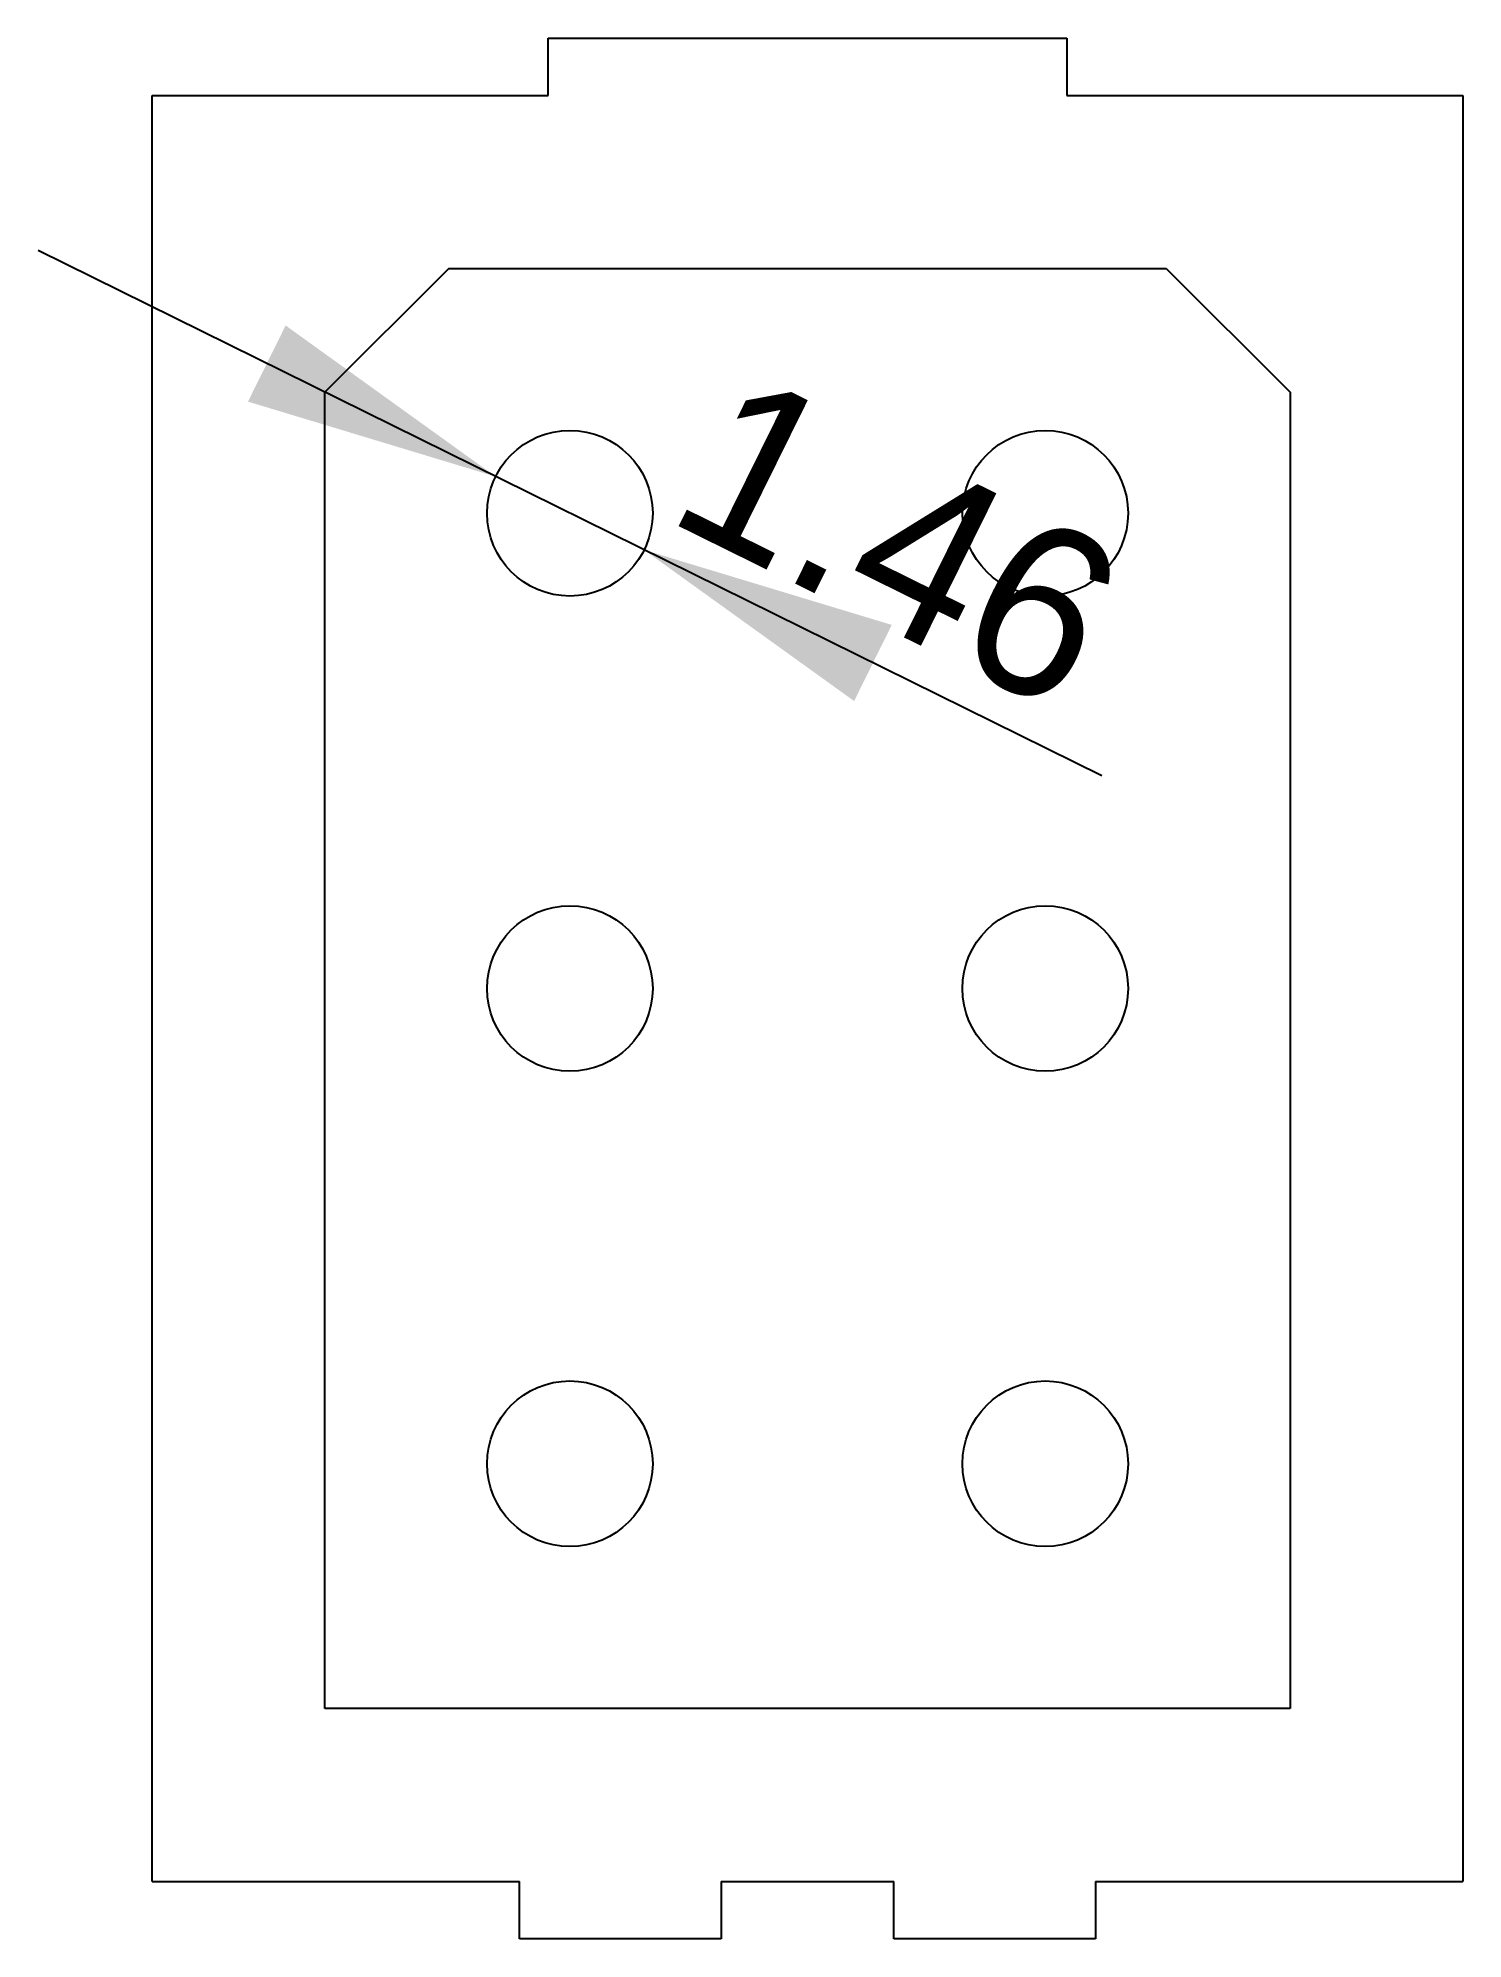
# Model space of a CAD drawing. Header units: millimetres. Extents: x -14.8 to 10.3, y -16.8 to 16.8.
import ezdxf

# ---------------------------------------------------------------- set-up
doc = ezdxf.new("R2010")
doc.units = ezdxf.units.MM
doc.header["$LTSCALE"] = 23.1
doc.layers.get('0').update_dxf_attribs({"linetype": 'CONTINUOUS'})
doc.dimstyles.get("Standard").update_dxf_attribs({"dimtxt": 3, "dimasz": 4.5, "dimexe": 3, "dimexo": 1.5, "dimtad": 0, "dimtoh": 1, "dimlfac": 0.5, "dimzin": 1, "dimdsep": 46, "dimtxsty": 'Standard', "dimcen": 0.09, "dimadec": 0, "dimazin": 0, "dimtfac": 1, "dimtdec": 4, "dimtofl": 0, "dimtmove": 0, "dimatfit": 3, "dimfxl": 1, "dimtolj": 1, "dimtzin": 0, "dimarcsym": 0})

# ---------------------------------------------------------------- blocks, each defined once
blk = doc.blocks.new('*D1')
at = {"color": 0, "linetype": 'ByBlock', "lineweight": -2}
blk.add_line((3.917, 3.748), (-14.839, 13.016), dxfattribs=at)
for points in [[(-6.77, 9.029), (-11.137, 10.351), (-10.473, 11.694)], [(-4.152, 7.735), (0.215, 6.413), (-0.449, 5.07)]]:
    blk.add_solid(points, dxfattribs=at)
at = {"color": 0, "linetype": 'CONTINUOUS', "lineweight": -2, "insert": (0.338, 7.887), "char_height": 3, "width": 6.66667, "attachment_point": 5, "rotation": 333.7052}
blk.add_mtext('1.46', dxfattribs=at)

msp = doc.modelspace()

# ---------------------------------------------------------------- linework, layer by layer
at = {"color": 7, "linetype": 'CONTINUOUS'}
for p, q in [((-5.842, 15.748), (-5.842, 16.764)), ((-5.842, 16.764), (3.302, 16.764)), ((3.302, 16.764), (3.302, 15.748)), ((-12.827, -15.748), (-12.827, 15.748)), ((-12.827, 15.748), (-5.842, 15.748)), ((3.302, 15.748), (10.287, 15.748)), ((10.287, 15.748), (10.287, -15.748)), ((-7.595, 12.7), (5.055, 12.7)), ((-9.779, -12.7), (-9.779, 10.516)), ((7.239, 10.516), (7.239, -12.7)), ((7.239, -12.7), (-9.779, -12.7)), ((-12.827, -15.748), (-6.35, -15.748)), ((-6.35, -16.764), (-6.35, -15.748)), ((-2.794, -15.748), (0.254, -15.748)), ((-2.794, -15.748), (-2.794, -16.764)), ((0.254, -16.764), (0.254, -15.748)), ((3.81, -15.748), (10.287, -15.748)), ((3.81, -15.748), (3.81, -16.764)), ((-2.794, -16.764), (-6.35, -16.764)), ((3.81, -16.764), (0.254, -16.764))]:
    msp.add_line(p, q, dxfattribs=at)
for p, q in [((-7.595, 12.7), (-9.779, 10.516)), ((5.055, 12.7), (7.239, 10.516))]:
    msp.add_line(p, q)
for centre in [(-5.461, 8.382), (2.921, 8.382), (-5.461, 0), (2.921, 0), (-5.461, -8.382), (2.921, -8.382)]:
    msp.add_circle(centre, 1.46, dxfattribs=at)

# ---------------------------------------------------------------- dimensions: what is measured, and where the dimension line sits
dim = msp.add_diameter_dim_2p(p1=(-4.152, 7.735), p2=(-6.77, 9.029), dimstyle='Standard')
dim.commit()
dim.dimension.update_dxf_attribs({"geometry": '*D1', "text_midpoint": (-4.52, 10.287)})

doc.saveas('drawing.dxf')
